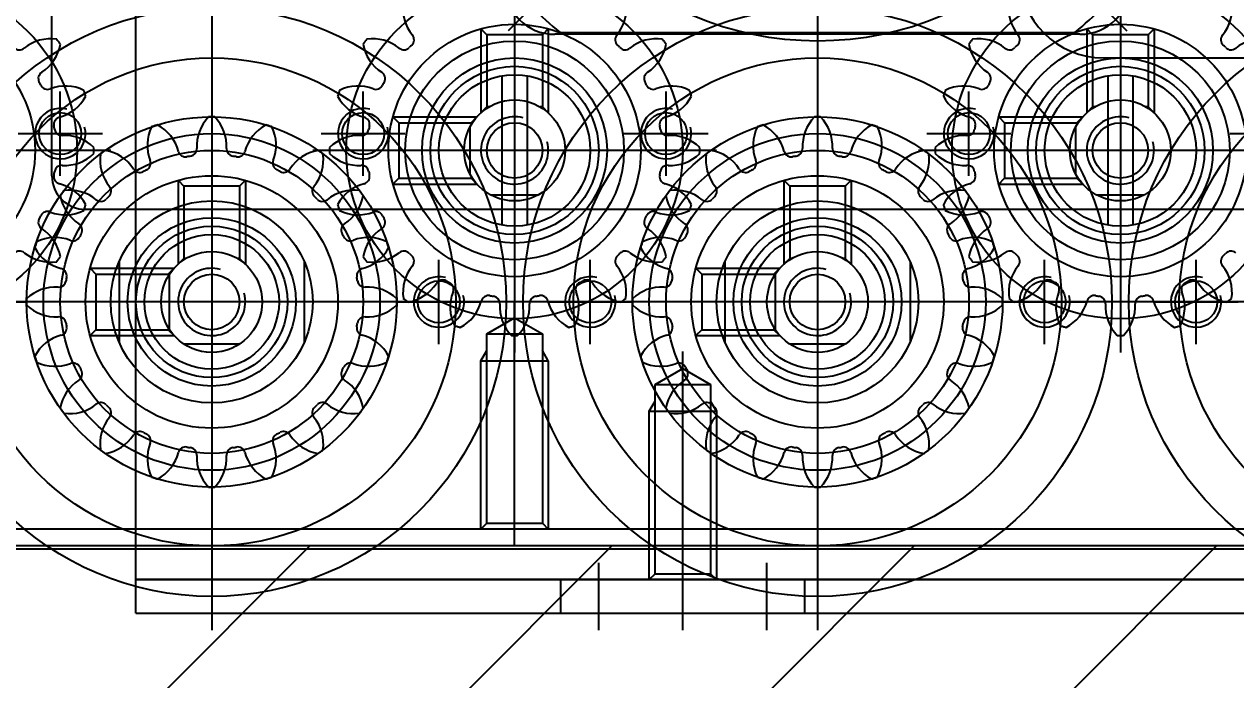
# Model space of a CAD drawing. Header units: inches. Extents: x 0 to 77285, y -118 to 40065.
# Drawn here: x 14942.5 to 15014.5, y 25987.6 to 26026.6 of the extents above; entities that cross this region are included whole.
import ezdxf

# ---------------------------------------------------------------- set-up
doc = ezdxf.new("R2010")
doc.units = ezdxf.units.IN
doc.header["$LTSCALE"] = 5
doc.header["$MEASUREMENT"] = 0
doc.layers.add('A', color=8, linetype='Continuous')
doc.styles.add('SCI', font='')
doc.styles.get('SCI').set_extended_font_data('Gulim')
doc.dimstyles.new('SCH', dxfattribs={"dimtxt": 2.5, "dimasz": 2, "dimexe": 1.25, "dimexo": 0.625, "dimtad": 1, "dimdec": 8, "dimtxsty": 'SCI', "dimcen": 2.5, "dimclrd": 4, "dimclre": 4, "dimclrt": 7, "dimadec": 8, "dimazin": 2, "dimtfac": 1, "dimtdec": 8, "dimtmove": 0, "dimatfit": 3, "dimfxl": 1, "dimarcsym": 0})

# ---------------------------------------------------------------- blocks, each defined once
blk = doc.blocks.new('A$Cc399747e')
h = blk.add_hatch()
h.set_pattern_fill('ANSI31', color=256, scale=4)
h.set_pattern_definition([(45, (9521.272, 63861.461), (-8.980256, 8.980256), [])])
h.paths.add_polyline_path([(2341.792, 581), (1941.792, 581), (1941.792, 281), (2341.792, 281)])
for p, q in [((2293.792, 247), (2293.792, 286)), ((2296.792, 286), (2296.792, 282)), ((2301.792, 286), (2301.792, 282)), ((2306.792, 286), (2306.792, 282)), ((2329.792, 247), (2329.792, 286)), ((2334.292, 285), (2109.292, 285)), ((2294.542, 285), (2294.542, 283)), ((2309.042, 285), (2309.042, 283)), ((2334.292, 285), (2334.292, 283)), ((2301.792, 284), (2301.792, 269.448)), ((2109.292, 283), (2334.292, 283)), ((2334.292, 283), (2109.292, 283)), ((2300.142, 282.65), (2299.792, 283)), ((2299.792, 273), (2299.792, 283)), ((2303.792, 283), (2303.442, 282.65)), ((2303.792, 283), (2303.792, 273)), ((2334.292, 283), (2334.292, 222)), ((2303.442, 282.65), (2300.142, 282.65)), ((2300.142, 271.4), (2300.142, 282.65)), ((2303.442, 282.65), (2303.442, 271.4)), ((1941.792, 281), (2341.792, 281)), ((1941.792, 281), (2341.792, 281)), ((2311.792, 281), (2311.792, 266.448)), ((1627.792, 280), (2635.792, 280)), ((2293.792, 253.5), (2293.792, 279.5)), ((2293.792, 253.5), (2293.792, 279.5)), ((2310.142, 279.65), (2309.792, 280)), ((2309.792, 270), (2309.792, 280)), ((2313.442, 279.65), (2310.142, 279.65)), ((2310.142, 268.4), (2310.142, 279.65)), ((2313.792, 280), (2313.442, 279.65)), ((2313.442, 279.65), (2313.442, 268.4)), ((2313.792, 280), (2313.792, 270)), ((2329.792, 253.5), (2329.792, 279.5)), ((2329.792, 253.5), (2329.792, 279.5)), ((2293.792, 254.5), (2293.792, 278.5)), ((2329.792, 254.5), (2329.792, 278.5)), ((2299.792, 273), (2300.142, 272.394)), ((2303.792, 273), (2299.792, 273)), ((2303.792, 273), (2303.442, 272.394)), ((2301.792, 270.448), (2300.142, 271.4)), ((2303.442, 271.4), (2300.142, 271.4)), ((2303.442, 271.4), (2301.792, 270.448)), ((2309.792, 270), (2310.142, 269.394)), ((2313.792, 270), (2309.792, 270)), ((2313.792, 270), (2313.442, 269.394)), ((2275.792, 245.5), (2275.792, 269.5)), ((2311.792, 245.5), (2311.792, 269.5)), ((2271.292, 269), (2271.292, 264)), ((2280.292, 269), (2280.292, 264)), ((2288.292, 264.102), (2288.292, 268.898)), ((2292.135, 269.001), (2295.449, 269.001)), ((2299.292, 264.102), (2299.292, 268.898)), ((2307.292, 269), (2307.292, 264)), ((2316.292, 269), (2316.292, 264)), ((2324.292, 264.102), (2324.292, 268.898)), ((2328.135, 269.001), (2331.449, 269.001)), ((2335.292, 264.102), (2335.292, 268.898)), ((2301.021, 268.5), (2296.028, 268.5)), ((2296.378, 268.15), (2296.028, 268.5)), ((2296.293, 268.157), (2296.293, 264.843)), ((2296.378, 268.021), (2296.378, 268.15)), ((2300.671, 268.15), (2296.378, 268.15)), ((2301.021, 268.5), (2300.671, 268.15)), ((2300.671, 264.85), (2300.671, 268.15)), ((2311.792, 267.448), (2310.142, 268.4)), ((2313.442, 268.4), (2310.142, 268.4)), ((2313.442, 268.4), (2311.792, 267.448)), ((2337.021, 268.5), (2332.028, 268.5)), ((2332.378, 268.15), (2332.028, 268.5)), ((2332.293, 268.157), (2332.293, 264.843)), ((2332.378, 268.021), (2332.378, 268.15)), ((2336.671, 268.15), (2332.378, 268.15)), ((2337.021, 268.5), (2336.671, 268.15)), ((2336.671, 264.85), (2336.671, 268.15)), ((2238.292, 266.5), (2277.292, 266.5)), ((2244.792, 266.5), (2270.792, 266.5)), ((2244.792, 266.5), (2270.792, 266.5)), ((2245.792, 266.5), (2269.792, 266.5)), ((2273.792, 266.5), (2268.792, 266.5)), ((2274.292, 266.5), (2313.292, 266.5)), ((2282.792, 266.5), (2277.792, 266.5)), ((2280.792, 266.5), (2306.792, 266.5)), ((2280.792, 266.5), (2306.792, 266.5)), ((2281.792, 266.5), (2305.792, 266.5)), ((2309.792, 266.5), (2304.792, 266.5)), ((2310.292, 266.5), (2349.292, 266.5)), ((2318.792, 266.5), (2313.792, 266.5)), ((2316.792, 266.5), (2342.792, 266.5)), ((2316.792, 266.5), (2342.792, 266.5)), ((2317.792, 266.5), (2341.792, 266.5)), ((2345.792, 266.5), (2340.792, 266.5)), ((2275.792, 250), (2275.792, 265)), ((2296.378, 264.85), (2296.378, 264.98)), ((2311.792, 250), (2311.792, 265)), ((2332.378, 264.85), (2332.378, 264.98)), ((2291.792, 259.272), (2291.792, 264.264)), ((2292.142, 263.914), (2291.792, 264.264)), ((2295.442, 263.914), (2295.792, 264.264)), ((2295.792, 259.272), (2295.792, 264.264)), ((2296.378, 264.85), (2296.028, 264.5)), ((2301.021, 264.5), (2296.028, 264.5)), ((2300.671, 264.85), (2296.378, 264.85)), ((2301.021, 264.5), (2300.671, 264.85)), ((2327.792, 259.272), (2327.792, 264.264)), ((2328.142, 263.914), (2327.792, 264.264)), ((2331.442, 263.914), (2331.792, 264.264)), ((2331.792, 259.272), (2331.792, 264.264)), ((2332.378, 264.85), (2332.028, 264.5)), ((2337.021, 264.5), (2332.028, 264.5)), ((2336.671, 264.85), (2332.378, 264.85)), ((2337.021, 264.5), (2336.671, 264.85)), ((2292.142, 263.914), (2292.271, 263.914)), ((2292.142, 259.622), (2292.142, 263.914)), ((2295.313, 263.914), (2295.442, 263.914)), ((2295.442, 259.622), (2295.442, 263.914)), ((2328.142, 263.914), (2328.271, 263.914)), ((2328.142, 259.622), (2328.142, 263.914)), ((2331.313, 263.914), (2331.442, 263.914)), ((2331.442, 259.622), (2331.442, 263.914)), ((2275.792, 252), (2275.792, 263)), ((2311.792, 252), (2311.792, 263)), ((2275.042, 253.063), (2275.042, 261.937)), ((2276.542, 253.063), (2276.542, 261.937)), ((2311.042, 253.063), (2311.042, 261.937)), ((2312.542, 253.063), (2312.542, 261.937)), ((2277.215, 260.141), (2274.369, 260.141)), ((2313.215, 260.141), (2310.369, 260.141)), ((2283.021, 259.5), (2278.028, 259.5)), ((2278.378, 259.15), (2278.028, 259.5)), ((2283.021, 259.5), (2282.671, 259.15)), ((2291.792, 259.272), (2292.142, 259.622)), ((2292.142, 259.622), (2295.442, 259.622)), ((2295.792, 259.272), (2295.442, 259.622)), ((2319.021, 259.5), (2314.028, 259.5)), ((2314.378, 259.15), (2314.028, 259.5)), ((2319.021, 259.5), (2318.671, 259.15)), ((2327.792, 259.272), (2328.142, 259.622)), ((2328.142, 259.622), (2331.442, 259.622)), ((2331.792, 259.272), (2331.442, 259.622)), ((2278.378, 259.021), (2278.378, 259.15)), ((2282.671, 259.15), (2278.378, 259.15)), ((2278.433, 258.923), (2278.433, 256.077)), ((2282.671, 255.85), (2282.671, 259.15)), ((2284.792, 259), (2284.792, 254)), ((2302.792, 259), (2302.792, 254)), ((2314.378, 259.021), (2314.378, 259.15)), ((2318.671, 259.15), (2314.378, 259.15)), ((2314.433, 258.923), (2314.433, 256.077)), ((2318.671, 255.85), (2318.671, 259.15)), ((2320.792, 259), (2320.792, 254)), ((2338.792, 259), (2338.792, 254)), ((2263.792, 257.5), (2287.792, 257.5)), ((2268.292, 257.5), (2283.292, 257.5)), ((2270.292, 257.5), (2281.292, 257.5)), ((2299.792, 257.5), (2323.792, 257.5)), ((2304.292, 257.5), (2319.292, 257.5)), ((2306.292, 257.5), (2317.292, 257.5)), ((2335.792, 257.5), (2359.792, 257.5)), ((2340.292, 257.5), (2355.292, 257.5)), ((2269.292, 256.5), (2264.292, 256.5)), ((2287.292, 256.5), (2282.292, 256.5)), ((2305.292, 256.5), (2300.292, 256.5)), ((2323.292, 256.5), (2318.292, 256.5)), ((2341.292, 256.5), (2336.292, 256.5)), ((2278.378, 255.85), (2278.028, 255.5)), ((2278.378, 255.85), (2278.378, 255.98)), ((2282.671, 255.85), (2278.378, 255.85)), ((2283.021, 255.5), (2282.671, 255.85)), ((2314.378, 255.85), (2314.028, 255.5)), ((2314.378, 255.85), (2314.378, 255.98)), ((2318.671, 255.85), (2314.378, 255.85)), ((2319.021, 255.5), (2318.671, 255.85)), ((2273.792, 250.272), (2273.792, 255.264)), ((2274.142, 254.914), (2273.792, 255.264)), ((2274.142, 254.914), (2274.271, 254.914)), ((2274.142, 250.622), (2274.142, 254.914)), ((2277.313, 254.914), (2277.442, 254.914)), ((2277.442, 254.914), (2277.792, 255.264)), ((2277.442, 250.622), (2277.442, 254.914)), ((2277.792, 250.272), (2277.792, 255.264)), ((2283.021, 255.5), (2278.028, 255.5)), ((2309.792, 250.272), (2309.792, 255.264)), ((2310.142, 254.914), (2309.792, 255.264)), ((2310.142, 254.914), (2310.271, 254.914)), ((2310.142, 250.622), (2310.142, 254.914)), ((2313.313, 254.914), (2313.442, 254.914)), ((2313.442, 254.914), (2313.792, 255.264)), ((2313.442, 250.622), (2313.442, 254.914)), ((2313.792, 250.272), (2313.792, 255.264)), ((2319.021, 255.5), (2314.028, 255.5)), ((2276.792, 252), (2166.792, 252)), ((2273.792, 250.272), (2274.142, 250.622)), ((2274.142, 250.622), (2277.442, 250.622)), ((2277.792, 250.272), (2277.442, 250.622)), ((2278.192, 250.6), (2309.392, 250.6)), ((2309.792, 250.272), (2310.142, 250.622)), ((2310.142, 250.622), (2313.442, 250.622)), ((2313.792, 250.272), (2313.442, 250.622)), ((2312.177, 213.615), (2275.407, 250.385)), ((2275.407, 213.615), (2312.177, 250.385)), ((2309.081, 250.5), (2278.503, 250.5))]:
    blk.add_line(p, q)
at = {"ltscale": 4}
for p, q in [((1627.792, 281.2), (2635.792, 281.2)), ((1627.792, 280), (2635.792, 280)), ((2106.292, 261), (2337.292, 261)), ((2339.292, 259), (2339.292, 210.2))]:
    blk.add_line(p, q, dxfattribs=at)
for centre, radius in [((2257.792, 266.5), 17.5), ((2293.792, 266.5), 17.5), ((2329.792, 266.5), 17.5), ((2257.792, 266.5), 14.5), ((2293.792, 266.5), 14.5), ((2329.792, 266.5), 14.5), ((2293.792, 266.5), 11), ((2329.792, 266.5), 11), ((2293.792, 266.5), 10), ((2329.792, 266.5), 10), ((2293.792, 266.5), 9), ((2329.792, 266.5), 9), ((2293.792, 266.5), 7.5), ((2329.792, 266.5), 7.5), ((2293.792, 266.5), 6), ((2329.792, 266.5), 6), ((2293.792, 266.5), 5), ((2329.792, 266.5), 5), ((2293.792, 266.5), 4.5), ((2329.792, 266.5), 4.5), ((2293.792, 266.5), 4), ((2329.792, 266.5), 4), ((2293.792, 266.5), 3), ((2293.792, 266.5), 3), ((2329.792, 266.5), 3), ((2329.792, 266.5), 3), ((2293.792, 266.5), 1.65), ((2329.792, 266.5), 1.65), ((2275.792, 257.5), 10), ((2271.292, 266.5), 1.25), ((2280.292, 266.5), 1.25), ((2311.792, 257.5), 10), ((2307.292, 266.5), 1.25), ((2316.292, 266.5), 1.25), ((2347.792, 257.5), 10), ((2275.792, 257.5), 7.5), ((2311.792, 257.5), 7.5), ((2347.792, 257.5), 7.5), ((2275.792, 257.5), 6.5), ((2311.792, 257.5), 6.5), ((2275.792, 257.5), 5.5), ((2311.792, 257.5), 5.5), ((2275.792, 257.5), 5), ((2311.792, 257.5), 5), ((2275.792, 257.5), 4.5), ((2275.792, 257.5), 4.5), ((2311.792, 257.5), 4.5), ((2311.792, 257.5), 4.5), ((2275.792, 257.5), 3), ((2275.792, 257.5), 3), ((2311.792, 257.5), 3), ((2311.792, 257.5), 3), ((2275.792, 257.5), 1.65), ((2311.792, 257.5), 1.65), ((2284.792, 256.5), 1.25), ((2302.792, 256.5), 1.25), ((2320.792, 256.5), 1.25), ((2338.792, 256.5), 1.25), ((2293.792, 232), 19), ((2293.792, 232), 19)]:
    blk.add_circle(centre, radius)
for centre, radius, start, end in [((2295.404, 275.758), 2.5, 135.86546, 183.15785), ((2293.792, 266.5), 11, 90, 90.94936), ((2293.792, 266.5), 11, 89.05064, 90), ((2292.18, 275.758), 2.5, 356.84215, 44.13454), ((2331.404, 275.758), 2.5, 135.86546, 183.15785), ((2329.792, 266.5), 11, 90, 90.94936), ((2329.792, 266.5), 11, 89.05064, 90), ((2328.18, 275.758), 2.5, 356.84215, 44.13454), ((2292.464, 275.803), 2.5, 153.86546, 201.15785), ((2293.792, 266.5), 11, 108, 108.94936), ((2293.792, 266.5), 11, 107.05064, 108), ((2289.398, 274.807), 2.5, 14.84215, 62.13454), ((2298.186, 274.807), 2.5, 117.86546, 165.15785), ((2293.792, 266.5), 11, 72, 72.94936), ((2293.792, 266.5), 11, 71.05064, 72), ((2295.12, 275.803), 2.5, 338.84215, 26.13454), ((2328.464, 275.803), 2.5, 153.86546, 201.15785), ((2329.792, 266.5), 11, 108, 108.94936), ((2329.792, 266.5), 11, 107.05064, 108), ((2325.398, 274.807), 2.5, 14.84215, 62.13454), ((2334.186, 274.807), 2.5, 117.86546, 165.15785), ((2329.792, 266.5), 11, 72, 72.94936), ((2329.792, 266.5), 11, 71.05064, 72), ((2331.12, 275.803), 2.5, 338.84215, 26.13454), ((2289.655, 274.937), 2.5, 171.86546, 219.15785), ((2293.792, 266.5), 11, 126, 126.94936), ((2293.792, 266.5), 11, 125.05064, 126), ((2287.046, 273.042), 2.5, 32.84215, 80.13454), ((2292.242, 275.56), 0.442, 194.84215, 279.71096), ((2293.792, 266.5), 8.75, 99, 99.71096), ((2293.792, 266.5), 8.75, 98.28904, 99), ((2292.467, 275.596), 0.442, 278.28904, 3.15785), ((2295.117, 275.596), 0.442, 176.84215, 261.71096), ((2293.792, 266.5), 8.75, 81, 81.71096), ((2293.792, 266.5), 8.75, 80.28904, 81), ((2295.343, 275.56), 0.442, 260.28904, 345.15785), ((2300.538, 273.042), 2.5, 99.86546, 147.15785), ((2297.929, 274.937), 2.5, 320.84215, 8.13454), ((2293.792, 266.5), 11, 54, 54.94936), ((2293.792, 266.5), 11, 53.05064, 54), ((2325.655, 274.937), 2.5, 171.86546, 219.15785), ((2329.792, 266.5), 11, 126, 126.94936), ((2329.792, 266.5), 11, 125.05064, 126), ((2323.046, 273.042), 2.5, 32.84215, 80.13454), ((2328.242, 275.56), 0.442, 194.84215, 279.71096), ((2329.792, 266.5), 8.75, 99, 99.71096), ((2329.792, 266.5), 8.75, 98.28904, 99), ((2328.467, 275.596), 0.442, 278.28904, 3.15785), ((2331.117, 275.596), 0.442, 176.84215, 261.71096), ((2329.792, 266.5), 8.75, 81, 81.71096), ((2329.792, 266.5), 8.75, 80.28904, 81), ((2331.343, 275.56), 0.442, 260.28904, 345.15785), ((2336.538, 273.042), 2.5, 99.86546, 147.15785), ((2333.929, 274.937), 2.5, 320.84215, 8.13454), ((2329.792, 266.5), 11, 54, 54.94936), ((2329.792, 266.5), 11, 53.05064, 54), ((2289.518, 274.637), 0.442, 212.84215, 297.71096), ((2293.792, 266.5), 8.75, 116.28904, 117), ((2289.721, 274.741), 0.442, 296.28904, 21.15785), ((2297.863, 274.741), 0.442, 158.84215, 243.71096), ((2293.792, 266.5), 8.75, 63, 63.71096), ((2298.066, 274.637), 0.442, 242.28904, 327.15785), ((2325.518, 274.637), 0.442, 212.84215, 297.71096), ((2329.792, 266.5), 8.75, 116.28904, 117), ((2325.721, 274.741), 0.442, 296.28904, 21.15785), ((2333.863, 274.741), 0.442, 158.84215, 243.71096), ((2329.792, 266.5), 8.75, 63, 63.71096), ((2334.066, 274.637), 0.442, 242.28904, 327.15785), ((2293.792, 266.5), 8.75, 117, 117.71096), ((2293.792, 266.5), 8.75, 62.28904, 63), ((2329.792, 266.5), 8.75, 117, 117.71096), ((2329.792, 266.5), 8.75, 62.28904, 63), ((2293.792, 266.5), 11, 144, 144.94936), ((2293.792, 266.5), 11, 143.05064, 144), ((2285.355, 270.637), 2.5, 50.84215, 98.13454), ((2287.374, 273.08), 0.442, 314.28904, 39.15785), ((2300.21, 273.08), 0.442, 140.84215, 225.71096), ((2302.229, 270.637), 2.5, 81.86546, 129.15785), ((2293.792, 266.5), 11, 36, 36.94936), ((2293.792, 266.5), 11, 35.05064, 36), ((2329.792, 266.5), 11, 144, 144.94936), ((2329.792, 266.5), 11, 143.05064, 144), ((2321.355, 270.637), 2.5, 50.84215, 98.13454), ((2323.374, 273.08), 0.442, 314.28904, 39.15785), ((2336.21, 273.08), 0.442, 140.84215, 225.71096), ((2338.229, 270.637), 2.5, 81.86546, 129.15785), ((2329.792, 266.5), 11, 36, 36.94936), ((2329.792, 266.5), 11, 35.05064, 36), ((2287.25, 273.246), 2.5, 189.86546, 237.15785), ((2287.213, 272.918), 0.442, 230.84215, 315.71096), ((2293.792, 266.5), 8.75, 135, 135.71096), ((2293.792, 266.5), 8.75, 134.28904, 135), ((2293.792, 266.5), 8.75, 45, 45.71096), ((2293.792, 266.5), 8.75, 44.28904, 45), ((2300.372, 272.918), 0.442, 224.28904, 309.15785), ((2300.334, 273.246), 2.5, 302.84215, 350.13454), ((2323.25, 273.246), 2.5, 189.86546, 237.15785), ((2323.213, 272.918), 0.442, 230.84215, 315.71096), ((2329.792, 266.5), 8.75, 135, 135.71096), ((2329.792, 266.5), 8.75, 134.28904, 135), ((2329.792, 266.5), 8.75, 45, 45.71096), ((2329.792, 266.5), 8.75, 44.28904, 45), ((2336.372, 272.918), 0.442, 224.28904, 309.15785), ((2336.334, 273.246), 2.5, 302.84215, 350.13454), ((2285.655, 270.774), 0.442, 332.28904, 57.15785), ((2301.929, 270.774), 0.442, 122.84215, 207.71096), ((2321.655, 270.774), 0.442, 332.28904, 57.15785), ((2337.929, 270.774), 0.442, 122.84215, 207.71096), ((2293.792, 266.5), 11, 161.05064, 162), ((2284.489, 267.828), 2.5, 68.84215, 116.13454), ((2285.551, 270.571), 0.442, 248.84215, 333.71096), ((2293.792, 266.5), 8.75, 153, 153.71096), ((2293.792, 266.5), 8.75, 152.28904, 153), ((2293.792, 266.5), 8.75, 27, 27.71096), ((2293.792, 266.5), 8.75, 26.28904, 27), ((2302.033, 270.571), 0.442, 206.28904, 291.15785), ((2303.095, 267.828), 2.5, 63.86546, 111.15785), ((2293.792, 266.5), 11, 18, 18.94936), ((2329.792, 266.5), 11, 161.05064, 162), ((2320.489, 267.828), 2.5, 68.84215, 116.13454), ((2321.551, 270.571), 0.442, 248.84215, 333.71096), ((2329.792, 266.5), 8.75, 153, 153.71096), ((2329.792, 266.5), 8.75, 152.28904, 153), ((2329.792, 266.5), 8.75, 27, 27.71096), ((2329.792, 266.5), 8.75, 26.28904, 27), ((2338.033, 270.571), 0.442, 206.28904, 291.15785), ((2339.095, 267.828), 2.5, 63.86546, 111.15785), ((2329.792, 266.5), 11, 18, 18.94936), ((2293.792, 266.5), 11, 162, 162.94936), ((2285.486, 270.894), 2.5, 207.86546, 255.15785), ((2302.098, 270.894), 2.5, 284.84215, 332.13454), ((2293.792, 266.5), 11, 17.05064, 18), ((2329.792, 266.5), 11, 162, 162.94936), ((2321.486, 270.894), 2.5, 207.86546, 255.15785), ((2338.098, 270.894), 2.5, 284.84215, 332.13454), ((2329.792, 266.5), 11, 17.05064, 18), ((2271.292, 266.5), 1.5, 255, 195), ((2274.464, 266.803), 2.5, 153.86546, 201.15785), ((2275.792, 257.5), 11, 108, 108.94936), ((2275.792, 257.5), 11, 107.05064, 108), ((2271.398, 265.807), 2.5, 14.84215, 62.13454), ((2277.404, 266.758), 2.5, 135.86546, 183.15785), ((2275.792, 257.5), 11, 90, 90.94936), ((2275.792, 257.5), 11, 89.05064, 90), ((2274.18, 266.758), 2.5, 356.84215, 44.13454), ((2280.186, 265.807), 2.5, 117.86546, 165.15785), ((2280.292, 266.5), 1.5, 255, 195), ((2275.792, 257.5), 11, 72, 72.94936), ((2275.792, 257.5), 11, 71.05064, 72), ((2277.12, 266.803), 2.5, 338.84215, 26.13454), ((2284.732, 268.051), 0.442, 350.28904, 75.15785), ((2293.792, 266.5), 8.75, 171, 171.71096), ((2293.792, 266.5), 8.75, 170.28904, 171), ((2293.792, 266.5), 2, 255, 195), ((2302.852, 268.051), 0.442, 104.84215, 189.71096), ((2293.792, 266.5), 8.75, 9, 9.71096), ((2293.792, 266.5), 8.75, 8.28904, 9), ((2307.292, 266.5), 1.5, 255, 195), ((2310.464, 266.803), 2.5, 153.86546, 201.15785), ((2311.792, 257.5), 11, 108, 108.94936), ((2311.792, 257.5), 11, 107.05064, 108), ((2307.398, 265.807), 2.5, 14.84215, 62.13454), ((2313.404, 266.758), 2.5, 135.86546, 183.15785), ((2311.792, 257.5), 11, 90, 90.94936), ((2311.792, 257.5), 11, 89.05064, 90), ((2310.18, 266.758), 2.5, 356.84215, 44.13454), ((2316.186, 265.807), 2.5, 117.86546, 165.15785), ((2316.292, 266.5), 1.5, 255, 195), ((2311.792, 257.5), 11, 72, 72.94936), ((2311.792, 257.5), 11, 71.05064, 72), ((2313.12, 266.803), 2.5, 338.84215, 26.13454), ((2320.732, 268.051), 0.442, 350.28904, 75.15785), ((2329.792, 266.5), 8.75, 171, 171.71096), ((2329.792, 266.5), 8.75, 170.28904, 171), ((2329.792, 266.5), 2, 255, 195), ((2338.852, 268.051), 0.442, 104.84215, 189.71096), ((2329.792, 266.5), 8.75, 9, 9.71096), ((2329.792, 266.5), 8.75, 8.28904, 9), ((2284.534, 264.888), 2.5, 86.84215, 134.13454), ((2284.697, 267.825), 0.442, 266.84215, 351.71096), ((2302.888, 267.825), 0.442, 188.28904, 273.15785), ((2303.05, 264.888), 2.5, 45.86546, 93.15785), ((2320.534, 264.888), 2.5, 86.84215, 134.13454), ((2320.697, 267.825), 0.442, 266.84215, 351.71096), ((2338.888, 267.825), 0.442, 188.28904, 273.15785), ((2339.05, 264.888), 2.5, 45.86546, 93.15785), ((2275.792, 257.5), 11, 125.05064, 126), ((2269.046, 264.042), 2.5, 32.84215, 80.13454), ((2274.242, 266.56), 0.442, 194.84215, 279.71096), ((2274.467, 266.596), 0.442, 278.28904, 3.15785), ((2277.117, 266.596), 0.442, 176.84215, 261.71096), ((2277.343, 266.56), 0.442, 260.28904, 345.15785), ((2282.538, 264.042), 2.5, 99.86546, 147.15785), ((2275.792, 257.5), 11, 54, 54.94936), ((2293.792, 266.5), 11, 179.05064, 180), ((2293.792, 266.5), 11, 180, 180.94936), ((2293.792, 266.5), 11, 360, 0.94936), ((2293.792, 266.5), 11, 359.05064, 0), ((2311.792, 257.5), 11, 125.05064, 126), ((2305.046, 264.042), 2.5, 32.84215, 80.13454), ((2310.242, 266.56), 0.442, 194.84215, 279.71096), ((2310.467, 266.596), 0.442, 278.28904, 3.15785), ((2313.117, 266.596), 0.442, 176.84215, 261.71096), ((2313.343, 266.56), 0.442, 260.28904, 345.15785), ((2318.538, 264.042), 2.5, 99.86546, 147.15785), ((2311.792, 257.5), 11, 54, 54.94936), ((2329.792, 266.5), 11, 179.05064, 180), ((2329.792, 266.5), 11, 180, 180.94936), ((2329.792, 266.5), 11, 360, 0.94936), ((2329.792, 266.5), 11, 359.05064, 0), ((2271.655, 265.937), 2.5, 171.86546, 219.15785), ((2275.792, 257.5), 11, 126, 126.94936), ((2271.721, 265.741), 0.442, 296.28904, 21.15785), ((2275.792, 257.5), 8.75, 99, 99.71096), ((2275.792, 257.5), 8.75, 98.28904, 99), ((2275.792, 257.5), 8.75, 81, 81.71096), ((2275.792, 257.5), 8.75, 80.28904, 81), ((2279.863, 265.741), 0.442, 158.84215, 243.71096), ((2279.929, 265.937), 2.5, 320.84215, 8.13454), ((2275.792, 257.5), 11, 53.05064, 54), ((2284.534, 268.112), 2.5, 225.86546, 273.15785), ((2303.05, 268.112), 2.5, 266.84215, 314.13454), ((2307.655, 265.937), 2.5, 171.86546, 219.15785), ((2311.792, 257.5), 11, 126, 126.94936), ((2307.721, 265.741), 0.442, 296.28904, 21.15785), ((2311.792, 257.5), 8.75, 99, 99.71096), ((2311.792, 257.5), 8.75, 98.28904, 99), ((2311.792, 257.5), 8.75, 81, 81.71096), ((2311.792, 257.5), 8.75, 80.28904, 81), ((2315.863, 265.741), 0.442, 158.84215, 243.71096), ((2315.929, 265.937), 2.5, 320.84215, 8.13454), ((2311.792, 257.5), 11, 53.05064, 54), ((2320.534, 268.112), 2.5, 225.86546, 273.15785), ((2339.05, 268.112), 2.5, 266.84215, 314.13454), ((2271.518, 265.637), 0.442, 212.84215, 297.71096), ((2275.792, 257.5), 8.75, 117, 117.71096), ((2275.792, 257.5), 8.75, 116.28904, 117), ((2275.792, 257.5), 8.75, 63, 63.71096), ((2275.792, 257.5), 8.75, 62.28904, 63), ((2280.066, 265.637), 0.442, 242.28904, 327.15785), ((2284.697, 265.175), 0.442, 8.28904, 93.15785), ((2284.732, 264.95), 0.442, 284.84215, 9.71096), ((2293.792, 266.5), 8.75, 188.28904, 189), ((2293.792, 266.5), 8.75, 189, 189.71096), ((2302.852, 264.95), 0.442, 170.28904, 255.15785), ((2293.792, 266.5), 8.75, 350.28904, 351), ((2293.792, 266.5), 8.75, 351, 351.71096), ((2302.888, 265.175), 0.442, 86.84215, 171.71096), ((2307.518, 265.637), 0.442, 212.84215, 297.71096), ((2311.792, 257.5), 8.75, 117, 117.71096), ((2311.792, 257.5), 8.75, 116.28904, 117), ((2311.792, 257.5), 8.75, 63, 63.71096), ((2311.792, 257.5), 8.75, 62.28904, 63), ((2316.066, 265.637), 0.442, 242.28904, 327.15785), ((2320.697, 265.175), 0.442, 8.28904, 93.15785), ((2320.732, 264.95), 0.442, 284.84215, 9.71096), ((2329.792, 266.5), 8.75, 188.28904, 189), ((2329.792, 266.5), 8.75, 189, 189.71096), ((2338.852, 264.95), 0.442, 170.28904, 255.15785), ((2329.792, 266.5), 8.75, 350.28904, 351), ((2329.792, 266.5), 8.75, 351, 351.71096), ((2338.888, 265.175), 0.442, 86.84215, 171.71096), ((2269.374, 264.08), 0.442, 314.28904, 39.15785), ((2282.21, 264.08), 0.442, 140.84215, 225.71096), ((2285.486, 262.106), 2.5, 104.84215, 152.13454), ((2302.098, 262.106), 2.5, 27.86546, 75.15785), ((2305.374, 264.08), 0.442, 314.28904, 39.15785), ((2318.21, 264.08), 0.442, 140.84215, 225.71096), ((2321.486, 262.106), 2.5, 104.84215, 152.13454), ((2338.098, 262.106), 2.5, 27.86546, 75.15785), ((2269.213, 263.918), 0.442, 230.84215, 315.71096), ((2275.792, 257.5), 8.75, 135, 135.71096), ((2275.792, 257.5), 8.75, 134.28904, 135), ((2275.792, 257.5), 8.75, 45, 45.71096), ((2275.792, 257.5), 8.75, 44.28904, 45), ((2282.372, 263.918), 0.442, 224.28904, 309.15785), ((2284.229, 261.637), 2.5, 81.86546, 129.15785), ((2282.334, 264.246), 2.5, 302.84215, 350.13454), ((2275.792, 257.5), 11, 36, 36.94936), ((2275.792, 257.5), 11, 35.05064, 36), ((2311.792, 257.5), 11, 144, 144.94936), ((2305.25, 264.246), 2.5, 189.86546, 237.15785), ((2311.792, 257.5), 11, 143.05064, 144), ((2303.355, 261.637), 2.5, 50.84215, 98.13454), ((2305.213, 263.918), 0.442, 230.84215, 315.71096), ((2311.792, 257.5), 8.75, 135, 135.71096), ((2311.792, 257.5), 8.75, 134.28904, 135), ((2311.792, 257.5), 8.75, 45, 45.71096), ((2311.792, 257.5), 8.75, 44.28904, 45), ((2318.372, 263.918), 0.442, 224.28904, 309.15785), ((2320.229, 261.637), 2.5, 81.86546, 129.15785), ((2318.334, 264.246), 2.5, 302.84215, 350.13454), ((2311.792, 257.5), 11, 36, 36.94936), ((2311.792, 257.5), 11, 35.05064, 36), ((2347.792, 257.5), 11, 144, 144.94936), ((2341.25, 264.246), 2.5, 189.86546, 237.15785), ((2347.792, 257.5), 11, 143.05064, 144), ((2339.355, 261.637), 2.5, 50.84215, 98.13454), ((2341.213, 263.918), 0.442, 230.84215, 315.71096), ((2293.792, 266.5), 11, 197.05064, 198), ((2293.792, 266.5), 11, 198, 198.94936), ((2284.489, 265.172), 2.5, 243.86546, 291.15785), ((2285.551, 262.429), 0.442, 26.28904, 111.15785), ((2302.033, 262.429), 0.442, 68.84215, 153.71096), ((2303.095, 265.172), 2.5, 248.84215, 296.13454), ((2293.792, 266.5), 11, 341.05064, 342), ((2293.792, 266.5), 11, 342, 342.94936), ((2329.792, 266.5), 11, 197.05064, 198), ((2329.792, 266.5), 11, 198, 198.94936), ((2320.489, 265.172), 2.5, 243.86546, 291.15785), ((2321.551, 262.429), 0.442, 26.28904, 111.15785), ((2338.033, 262.429), 0.442, 68.84215, 153.71096), ((2339.095, 265.172), 2.5, 248.84215, 296.13454), ((2329.792, 266.5), 11, 341.05064, 342), ((2329.792, 266.5), 11, 342, 342.94936), ((2283.929, 261.774), 0.442, 122.84215, 207.71096), ((2285.655, 262.226), 0.442, 302.84215, 27.71096), ((2293.792, 266.5), 8.75, 206.28904, 207), ((2293.792, 266.5), 8.75, 207, 207.71096), ((2301.929, 262.226), 0.442, 152.28904, 237.15785), ((2293.792, 266.5), 8.75, 332.28904, 333), ((2293.792, 266.5), 8.75, 333, 333.71096), ((2303.655, 261.774), 0.442, 332.28904, 57.15785), ((2319.929, 261.774), 0.442, 122.84215, 207.71096), ((2321.655, 262.226), 0.442, 302.84215, 27.71096), ((2329.792, 266.5), 8.75, 206.28904, 207), ((2329.792, 266.5), 8.75, 207, 207.71096), ((2337.929, 262.226), 0.442, 152.28904, 237.15785), ((2329.792, 266.5), 8.75, 332.28904, 333), ((2329.792, 266.5), 8.75, 333, 333.71096), ((2339.655, 261.774), 0.442, 332.28904, 57.15785), ((2275.792, 257.5), 8.75, 27, 27.71096), ((2275.792, 257.5), 8.75, 26.28904, 27), ((2284.033, 261.571), 0.442, 206.28904, 291.15785), ((2287.25, 259.754), 2.5, 122.84215, 170.13454), ((2300.334, 259.754), 2.5, 9.86546, 57.15785), ((2303.551, 261.571), 0.442, 248.84215, 333.71096), ((2311.792, 257.5), 8.75, 153, 153.71096), ((2311.792, 257.5), 8.75, 152.28904, 153), ((2311.792, 257.5), 8.75, 27, 27.71096), ((2311.792, 257.5), 8.75, 26.28904, 27), ((2320.033, 261.571), 0.442, 206.28904, 291.15785), ((2323.25, 259.754), 2.5, 122.84215, 170.13454), ((2336.334, 259.754), 2.5, 9.86546, 57.15785), ((2339.551, 261.571), 0.442, 248.84215, 333.71096), ((2347.792, 257.5), 8.75, 153, 153.71096), ((2347.792, 257.5), 8.75, 152.28904, 153), ((2285.095, 258.828), 2.5, 63.86546, 111.15785), ((2284.098, 261.894), 2.5, 284.84215, 332.13454), ((2275.792, 257.5), 11, 18, 18.94936), ((2275.792, 257.5), 11, 17.05064, 18), ((2311.792, 257.5), 11, 162, 162.94936), ((2303.486, 261.894), 2.5, 207.86546, 255.15785), ((2311.792, 257.5), 11, 161.05064, 162), ((2302.489, 258.828), 2.5, 68.84215, 116.13454), ((2321.095, 258.828), 2.5, 63.86546, 111.15785), ((2320.098, 261.894), 2.5, 284.84215, 332.13454), ((2311.792, 257.5), 11, 18, 18.94936), ((2311.792, 257.5), 11, 17.05064, 18), ((2347.792, 257.5), 11, 162, 162.94936), ((2339.486, 261.894), 2.5, 207.86546, 255.15785), ((2347.792, 257.5), 11, 161.05064, 162), ((2338.489, 258.828), 2.5, 68.84215, 116.13454), ((2293.792, 266.5), 11, 215.05064, 216), ((2293.792, 266.5), 11, 216, 216.94936), ((2285.355, 262.363), 2.5, 261.86546, 309.15785), ((2287.213, 260.082), 0.442, 44.28904, 129.15785), ((2293.792, 266.5), 8.75, 224.28904, 225), ((2293.792, 266.5), 8.75, 225, 225.71096), ((2287.374, 259.921), 0.442, 320.84215, 45.71096), ((2300.21, 259.921), 0.442, 134.28904, 219.15785), ((2293.792, 266.5), 8.75, 314.28904, 315), ((2293.792, 266.5), 8.75, 315, 315.71096), ((2300.372, 260.082), 0.442, 50.84215, 135.71096), ((2302.229, 262.363), 2.5, 230.84215, 278.13454), ((2293.792, 266.5), 11, 323.05064, 324), ((2293.792, 266.5), 11, 324, 324.94936), ((2329.792, 266.5), 11, 215.05064, 216), ((2329.792, 266.5), 11, 216, 216.94936), ((2321.355, 262.363), 2.5, 261.86546, 309.15785), ((2323.213, 260.082), 0.442, 44.28904, 129.15785), ((2329.792, 266.5), 8.75, 224.28904, 225), ((2329.792, 266.5), 8.75, 225, 225.71096), ((2323.374, 259.921), 0.442, 320.84215, 45.71096), ((2336.21, 259.921), 0.442, 134.28904, 219.15785), ((2329.792, 266.5), 8.75, 314.28904, 315), ((2329.792, 266.5), 8.75, 315, 315.71096), ((2336.372, 260.082), 0.442, 50.84215, 135.71096), ((2338.229, 262.363), 2.5, 230.84215, 278.13454), ((2329.792, 266.5), 11, 323.05064, 324), ((2329.792, 266.5), 11, 324, 324.94936), ((2275.792, 257.5), 2, 255, 195), ((2284.852, 259.051), 0.442, 104.84215, 189.71096), ((2289.655, 258.063), 2.5, 140.84215, 188.13454), ((2297.929, 258.063), 2.5, 351.86546, 39.15785), ((2302.732, 259.051), 0.442, 350.28904, 75.15785), ((2311.792, 257.5), 2, 255, 195), ((2320.852, 259.051), 0.442, 104.84215, 189.71096), ((2325.655, 258.063), 2.5, 140.84215, 188.13454), ((2333.929, 258.063), 2.5, 351.86546, 39.15785), ((2338.732, 259.051), 0.442, 350.28904, 75.15785), ((2275.792, 257.5), 8.75, 9, 9.71096), ((2275.792, 257.5), 8.75, 8.28904, 9), ((2284.888, 258.825), 0.442, 188.28904, 273.15785), ((2287.046, 259.958), 2.5, 279.86546, 327.15785), ((2289.518, 258.363), 0.442, 62.28904, 147.15785), ((2293.792, 266.5), 8.75, 242.28904, 243), ((2293.792, 266.5), 8.75, 243, 243.71096), ((2289.721, 258.259), 0.442, 338.84215, 63.71096), ((2297.863, 258.259), 0.442, 116.28904, 201.15785), ((2293.792, 266.5), 8.75, 296.28904, 297), ((2293.792, 266.5), 8.75, 297, 297.71096), ((2298.066, 258.363), 0.442, 32.84215, 117.71096), ((2300.538, 259.958), 2.5, 212.84215, 260.13454), ((2302.697, 258.825), 0.442, 266.84215, 351.71096), ((2311.792, 257.5), 8.75, 171, 171.71096), ((2311.792, 257.5), 8.75, 170.28904, 171), ((2311.792, 257.5), 8.75, 9, 9.71096), ((2311.792, 257.5), 8.75, 8.28904, 9), ((2320.888, 258.825), 0.442, 188.28904, 273.15785), ((2323.046, 259.958), 2.5, 279.86546, 327.15785), ((2325.518, 258.363), 0.442, 62.28904, 147.15785), ((2329.792, 266.5), 8.75, 242.28904, 243), ((2329.792, 266.5), 8.75, 243, 243.71096), ((2325.721, 258.259), 0.442, 338.84215, 63.71096), ((2333.863, 258.259), 0.442, 116.28904, 201.15785), ((2329.792, 266.5), 8.75, 296.28904, 297), ((2329.792, 266.5), 8.75, 297, 297.71096), ((2334.066, 258.363), 0.442, 32.84215, 117.71096), ((2336.538, 259.958), 2.5, 212.84215, 260.13454), ((2338.697, 258.825), 0.442, 266.84215, 351.71096), ((2347.792, 257.5), 8.75, 171, 171.71096), ((2347.792, 257.5), 8.75, 170.28904, 171), ((2284.792, 256.5), 1.5, 255, 195), ((2285.05, 255.888), 2.5, 45.86546, 93.15785), ((2292.464, 257.197), 2.5, 158.84215, 206.13454), ((2292.242, 257.44), 0.442, 80.28904, 165.15785), ((2293.792, 266.5), 8.75, 260.28904, 261), ((2293.792, 266.5), 8.75, 261, 261.71096), ((2292.467, 257.405), 0.442, 356.84215, 81.71096), ((2295.117, 257.405), 0.442, 98.28904, 183.15785), ((2293.792, 266.5), 8.75, 278.28904, 279), ((2293.792, 266.5), 8.75, 279, 279.71096), ((2295.343, 257.44), 0.442, 14.84215, 99.71096), ((2295.12, 257.197), 2.5, 333.86546, 21.15785), ((2302.534, 255.888), 2.5, 86.84215, 134.13454), ((2302.792, 256.5), 1.5, 255, 195), ((2320.792, 256.5), 1.5, 255, 195), ((2321.05, 255.888), 2.5, 45.86546, 93.15785), ((2328.464, 257.197), 2.5, 158.84215, 206.13454), ((2328.242, 257.44), 0.442, 80.28904, 165.15785), ((2329.792, 266.5), 8.75, 260.28904, 261), ((2329.792, 266.5), 8.75, 261, 261.71096), ((2328.467, 257.405), 0.442, 356.84215, 81.71096), ((2331.117, 257.405), 0.442, 98.28904, 183.15785), ((2329.792, 266.5), 8.75, 278.28904, 279), ((2329.792, 266.5), 8.75, 279, 279.71096), ((2331.343, 257.44), 0.442, 14.84215, 99.71096), ((2331.12, 257.197), 2.5, 333.86546, 21.15785), ((2338.534, 255.888), 2.5, 86.84215, 134.13454), ((2338.792, 256.5), 1.5, 255, 195), ((2285.05, 259.112), 2.5, 266.84215, 314.13454), ((2275.792, 257.5), 11, 360, 0.94936), ((2275.792, 257.5), 11, 359.05064, 0), ((2293.792, 266.5), 11, 233.05064, 234), ((2293.792, 266.5), 11, 234, 234.94936), ((2289.398, 258.194), 2.5, 297.86546, 345.15785), ((2295.404, 257.243), 2.5, 176.84215, 224.13454), ((2292.18, 257.243), 2.5, 315.86546, 3.15785), ((2298.186, 258.194), 2.5, 194.84215, 242.13454), ((2293.792, 266.5), 11, 305.05064, 306), ((2293.792, 266.5), 11, 306, 306.94936), ((2311.792, 257.5), 11, 179.05064, 180), ((2311.792, 257.5), 11, 180, 180.94936), ((2302.534, 259.112), 2.5, 225.86546, 273.15785), ((2321.05, 259.112), 2.5, 266.84215, 314.13454), ((2311.792, 257.5), 11, 360, 0.94936), ((2311.792, 257.5), 11, 359.05064, 0), ((2329.792, 266.5), 11, 233.05064, 234), ((2329.792, 266.5), 11, 234, 234.94936), ((2325.398, 258.194), 2.5, 297.86546, 345.15785), ((2331.404, 257.243), 2.5, 176.84215, 224.13454), ((2328.18, 257.243), 2.5, 315.86546, 3.15785), ((2334.186, 258.194), 2.5, 194.84215, 242.13454), ((2329.792, 266.5), 11, 305.05064, 306), ((2329.792, 266.5), 11, 306, 306.94936), ((2347.792, 257.5), 11, 179.05064, 180), ((2347.792, 257.5), 11, 180, 180.94936), ((2338.534, 259.112), 2.5, 225.86546, 273.15785), ((2284.888, 256.175), 0.442, 86.84215, 171.71096), ((2302.697, 256.175), 0.442, 8.28904, 93.15785), ((2320.888, 256.175), 0.442, 86.84215, 171.71096), ((2338.697, 256.175), 0.442, 8.28904, 93.15785), ((2284.852, 255.95), 0.442, 170.28904, 255.15785), ((2275.792, 257.5), 8.75, 350.28904, 351), ((2275.792, 257.5), 8.75, 351, 351.71096), ((2293.792, 266.5), 11, 251.05064, 252), ((2293.792, 266.5), 11, 252, 252.94936), ((2293.792, 266.5), 11, 287.05064, 288), ((2293.792, 266.5), 11, 288, 288.94936), ((2302.732, 255.95), 0.442, 284.84215, 9.71096), ((2311.792, 257.5), 8.75, 188.28904, 189), ((2311.792, 257.5), 8.75, 189, 189.71096), ((2320.852, 255.95), 0.442, 170.28904, 255.15785), ((2311.792, 257.5), 8.75, 350.28904, 351), ((2311.792, 257.5), 8.75, 351, 351.71096), ((2329.792, 266.5), 11, 251.05064, 252), ((2329.792, 266.5), 11, 252, 252.94936), ((2329.792, 266.5), 11, 287.05064, 288), ((2329.792, 266.5), 11, 288, 288.94936), ((2338.732, 255.95), 0.442, 284.84215, 9.71096), ((2347.792, 257.5), 8.75, 188.28904, 189), ((2347.792, 257.5), 8.75, 189, 189.71096), ((2284.098, 253.106), 2.5, 27.86546, 75.15785), ((2293.792, 266.5), 11, 269.05064, 270), ((2293.792, 266.5), 11, 270, 270.94936), ((2303.486, 253.106), 2.5, 104.84215, 152.13454), ((2320.098, 253.106), 2.5, 27.86546, 75.15785), ((2329.792, 266.5), 11, 269.05064, 270), ((2329.792, 266.5), 11, 270, 270.94936), ((2339.486, 253.106), 2.5, 104.84215, 152.13454), ((2275.792, 257.5), 11, 342, 342.94936), ((2311.792, 257.5), 11, 197.05064, 198), ((2311.792, 257.5), 11, 342, 342.94936), ((2347.792, 257.5), 11, 197.05064, 198), ((2275.792, 257.5), 8.75, 332.28904, 333), ((2275.792, 257.5), 8.75, 333, 333.71096), ((2284.033, 253.429), 0.442, 68.84215, 153.71096), ((2285.095, 256.172), 2.5, 248.84215, 296.13454), ((2275.792, 257.5), 11, 341.05064, 342), ((2311.792, 257.5), 11, 198, 198.94936), ((2302.489, 256.172), 2.5, 243.86546, 291.15785), ((2303.551, 253.429), 0.442, 26.28904, 111.15785), ((2311.792, 257.5), 8.75, 206.28904, 207), ((2311.792, 257.5), 8.75, 207, 207.71096), ((2311.792, 257.5), 8.75, 332.28904, 333), ((2311.792, 257.5), 8.75, 333, 333.71096), ((2320.033, 253.429), 0.442, 68.84215, 153.71096), ((2321.095, 256.172), 2.5, 248.84215, 296.13454), ((2311.792, 257.5), 11, 341.05064, 342), ((2347.792, 257.5), 11, 198, 198.94936), ((2338.489, 256.172), 2.5, 243.86546, 291.15785), ((2339.551, 253.429), 0.442, 26.28904, 111.15785), ((2347.792, 257.5), 8.75, 206.28904, 207), ((2347.792, 257.5), 8.75, 207, 207.71096), ((2283.929, 253.226), 0.442, 152.28904, 237.15785), ((2282.334, 250.754), 2.5, 9.86546, 57.15785), ((2305.25, 250.754), 2.5, 122.84215, 170.13454), ((2303.655, 253.226), 0.442, 302.84215, 27.71096), ((2319.929, 253.226), 0.442, 152.28904, 237.15785), ((2318.334, 250.754), 2.5, 9.86546, 57.15785), ((2341.25, 250.754), 2.5, 122.84215, 170.13454), ((2339.655, 253.226), 0.442, 302.84215, 27.71096), ((2276.792, 247), 5, 0, 90), ((2267.355, 253.363), 2.5, 261.86546, 309.15785), ((2269.213, 251.082), 0.442, 44.28904, 129.15785), ((2275.792, 257.5), 8.75, 224.28904, 225), ((2275.792, 257.5), 8.75, 225, 225.71096), ((2275.792, 257.5), 8.75, 314.28904, 315), ((2275.792, 257.5), 8.75, 315, 315.71096), ((2282.372, 251.082), 0.442, 50.84215, 135.71096), ((2284.229, 253.363), 2.5, 230.84215, 278.13454), ((2303.355, 253.363), 2.5, 261.86546, 309.15785), ((2305.213, 251.082), 0.442, 44.28904, 129.15785), ((2311.792, 257.5), 8.75, 224.28904, 225), ((2311.792, 257.5), 8.75, 225, 225.71096), ((2311.792, 257.5), 8.75, 314.28904, 315), ((2311.792, 257.5), 8.75, 315, 315.71096), ((2318.372, 251.082), 0.442, 50.84215, 135.71096), ((2320.229, 253.363), 2.5, 230.84215, 278.13454), ((2339.355, 253.363), 2.5, 261.86546, 309.15785), ((2341.213, 251.082), 0.442, 44.28904, 129.15785), ((2271.655, 249.063), 2.5, 140.84215, 188.13454), ((2269.374, 250.921), 0.442, 320.84215, 45.71096), ((2278.192, 247.6), 3, 90, 180), ((2282.21, 250.921), 0.442, 134.28904, 219.15785), ((2279.929, 249.063), 2.5, 351.86546, 39.15785), ((2275.792, 257.5), 11, 323.05064, 324), ((2275.792, 257.5), 11, 324, 324.94936), ((2311.792, 257.5), 11, 215.05064, 216), ((2311.792, 257.5), 11, 216, 216.94936), ((2307.655, 249.063), 2.5, 140.84215, 188.13454), ((2305.374, 250.921), 0.442, 320.84215, 45.71096), ((2309.392, 247.6), 3, 0, 90), ((2318.21, 250.921), 0.442, 134.28904, 219.15785), ((2315.929, 249.063), 2.5, 351.86546, 39.15785), ((2311.792, 257.5), 11, 323.05064, 324), ((2311.792, 257.5), 11, 324, 324.94936), ((2347.792, 257.5), 11, 215.05064, 216), ((2347.792, 257.5), 11, 216, 216.94936), ((2293.792, 232), 24, 129.57122, 140.42878), ((2293.792, 232), 24, 39.57122, 50.42878)]:
    blk.add_arc(centre, radius, start, end)
blk.add_arc((2337.292, 259), 2, 0, 90, dxfattribs=at)
blk = doc.blocks.new('*D366')
at = {"color": 4, "lineweight": -2, "transparency": 16777216}
for p, q in [((12554.65, 23925.55), (12554.65, 28076.143)), ((17979.65, 23925.05), (17979.65, 28076.143)), ((12714.65, 27976.143), (17819.65, 27976.143))]:
    blk.add_line(p, q, dxfattribs=at)
at = {"color": 4, "transparency": 16777216}
for points in [[(12714.65, 28002.81), (12714.65, 27949.477), (12554.65, 27976.143)], [(17819.65, 28002.81), (17819.65, 27949.477), (17979.65, 27976.143)]]:
    blk.add_solid(points, dxfattribs=at)
at = {"layer": 'Defpoints', "color": 0, "transparency": 16777216}
for p in [(17979.65, 27976.143), (12554.65, 23875.55), (17979.65, 23875.05)]:
    blk.add_point(p, dxfattribs=at)
at = {"color": 7, "transparency": 16777216, "insert": (15267.15, 28128.806), "char_height": 200, "attachment_point": 5, "style": 'SCI'}
blk.add_mtext('5425', dxfattribs=at)
blk = doc.blocks.new('*D367')
at = {"color": 4, "lineweight": -2, "transparency": 16777216}
for p, q in [((12554.65, 23925.55), (12554.65, 29140.675)), ((21064.65, 23433.05), (21064.65, 29140.675)), ((12714.65, 29040.675), (20904.65, 29040.675))]:
    blk.add_line(p, q, dxfattribs=at)
at = {"color": 4, "transparency": 16777216}
for points in [[(12714.65, 29067.342), (12714.65, 29014.009), (12554.65, 29040.675)], [(20904.65, 29067.342), (20904.65, 29014.009), (21064.65, 29040.675)]]:
    blk.add_solid(points, dxfattribs=at)
at = {"layer": 'Defpoints', "color": 0, "transparency": 16777216}
for p in [(21064.65, 29040.675), (12554.65, 23875.55), (21064.65, 23383.05)]:
    blk.add_point(p, dxfattribs=at)
at = {"color": 7, "transparency": 16777216, "insert": (16809.65, 29193.472), "char_height": 200, "attachment_point": 5, "style": 'SCI'}
blk.add_mtext('8510', dxfattribs=at)
blk = doc.blocks.new('*D374')
at = {"color": 4, "lineweight": -2, "transparency": 16777216}
for p, q in [((12554.65, 23925.55), (12554.65, 30215.876)), ((37924.65, 23433.05), (37924.65, 30215.876)), ((12714.65, 30115.876), (37764.65, 30115.876))]:
    blk.add_line(p, q, dxfattribs=at)
at = {"color": 4, "transparency": 16777216}
for points in [[(12714.65, 30142.543), (12714.65, 30089.21), (12554.65, 30115.876)], [(37764.65, 30142.543), (37764.65, 30089.21), (37924.65, 30115.876)]]:
    blk.add_solid(points, dxfattribs=at)
at = {"layer": 'Defpoints', "color": 0, "transparency": 16777216}
for p in [(37924.65, 30115.876), (12554.65, 23875.55), (37924.65, 23383.05)]:
    blk.add_point(p, dxfattribs=at)
at = {"color": 7, "transparency": 16777216, "insert": (25239.65, 30268.539), "char_height": 200, "attachment_point": 5, "style": 'SCI'}
blk.add_mtext('25370', dxfattribs=at)

msp = doc.modelspace()

# ---------------------------------------------------------------- block references
at = {"layer": 'A', "rotation": 180}
msp.add_blockref('A$Cc399747e', (17283.44187244, 26276.55060516), dxfattribs=at)

# ---------------------------------------------------------------- dimensions: what is measured, and where the dimension line sits
for base, p2, picture, middle in [((37924.649780898, 30115.8761734788), (37924.649780898, 23383.0504762948), '*D374', (25239.649780898, 30268.5392893244)), ((21064.649780898, 29040.6754827387), (21064.649780898, 23383.0504762948), '*D367', (16809.649780898, 29193.4717543765)), ((17979.649780898, 27976.1433020648), (17979.649780898, 23875.0504762948), '*D366', (15267.149780898, 28128.8064179103))]:
    dim = msp.add_linear_dim(base=base, p1=(12554.649780898, 23875.5504762968), p2=p2, dimstyle='SCH', override={"dimscale": 80})
    dim.commit()
    dim.dimension.update_dxf_attribs({"geometry": picture, "text_midpoint": middle})

doc.saveas('drawing.dxf')
